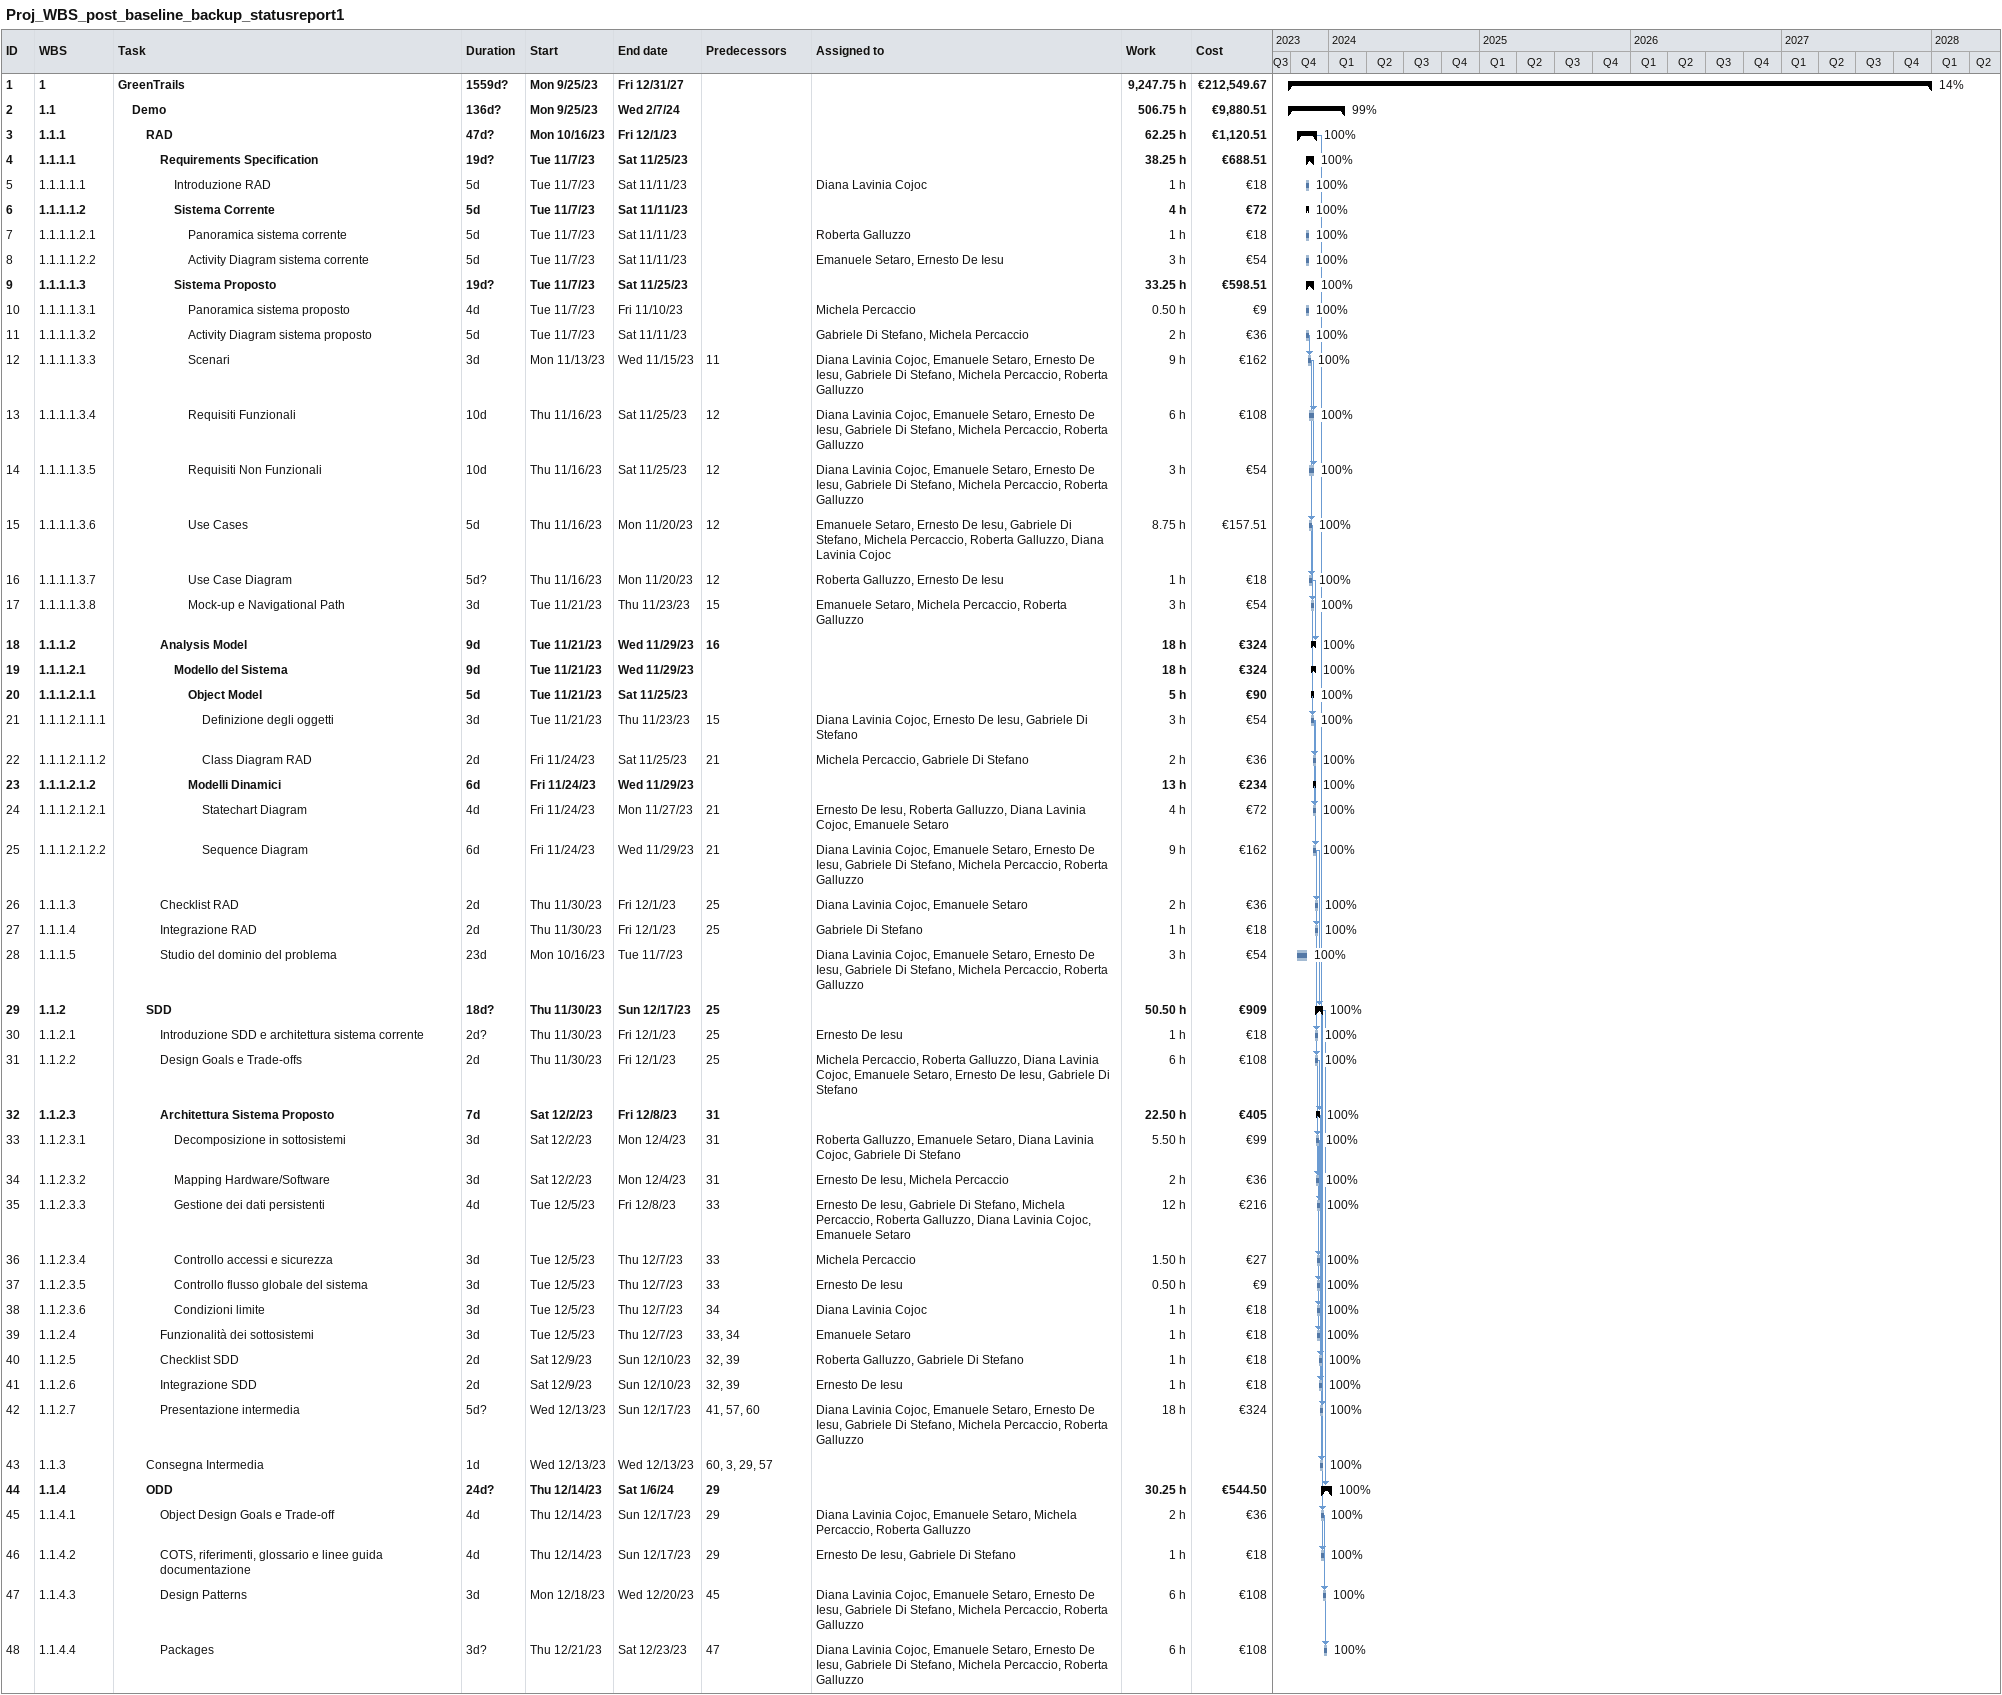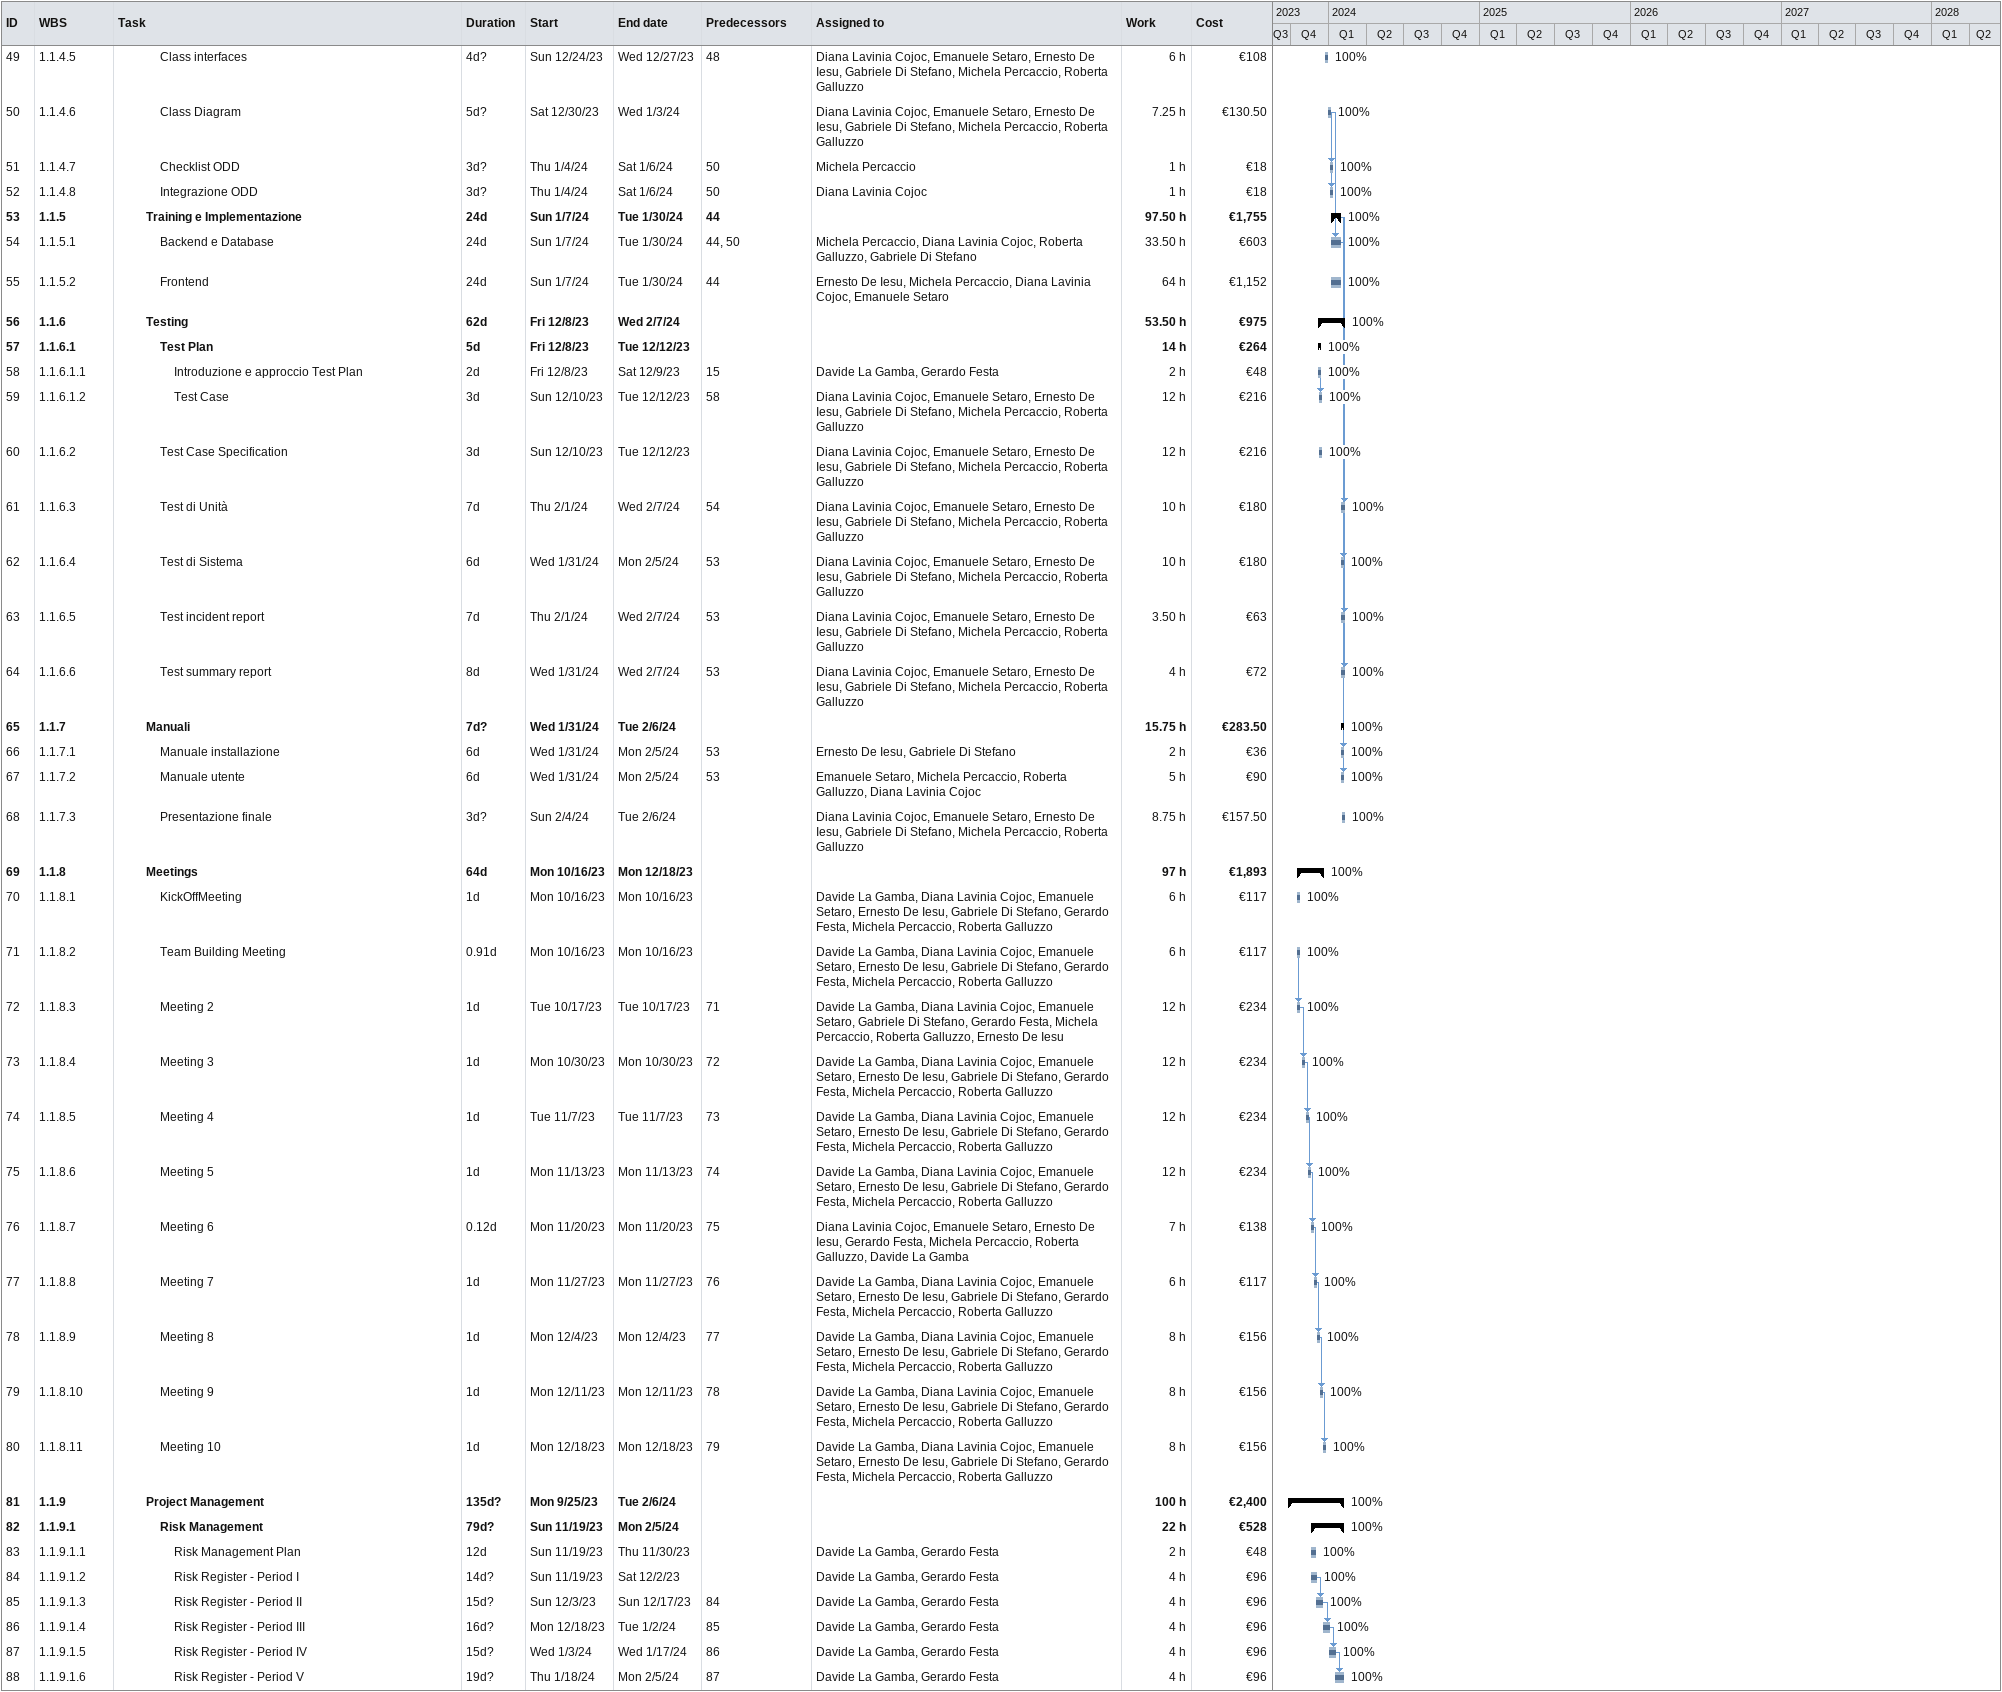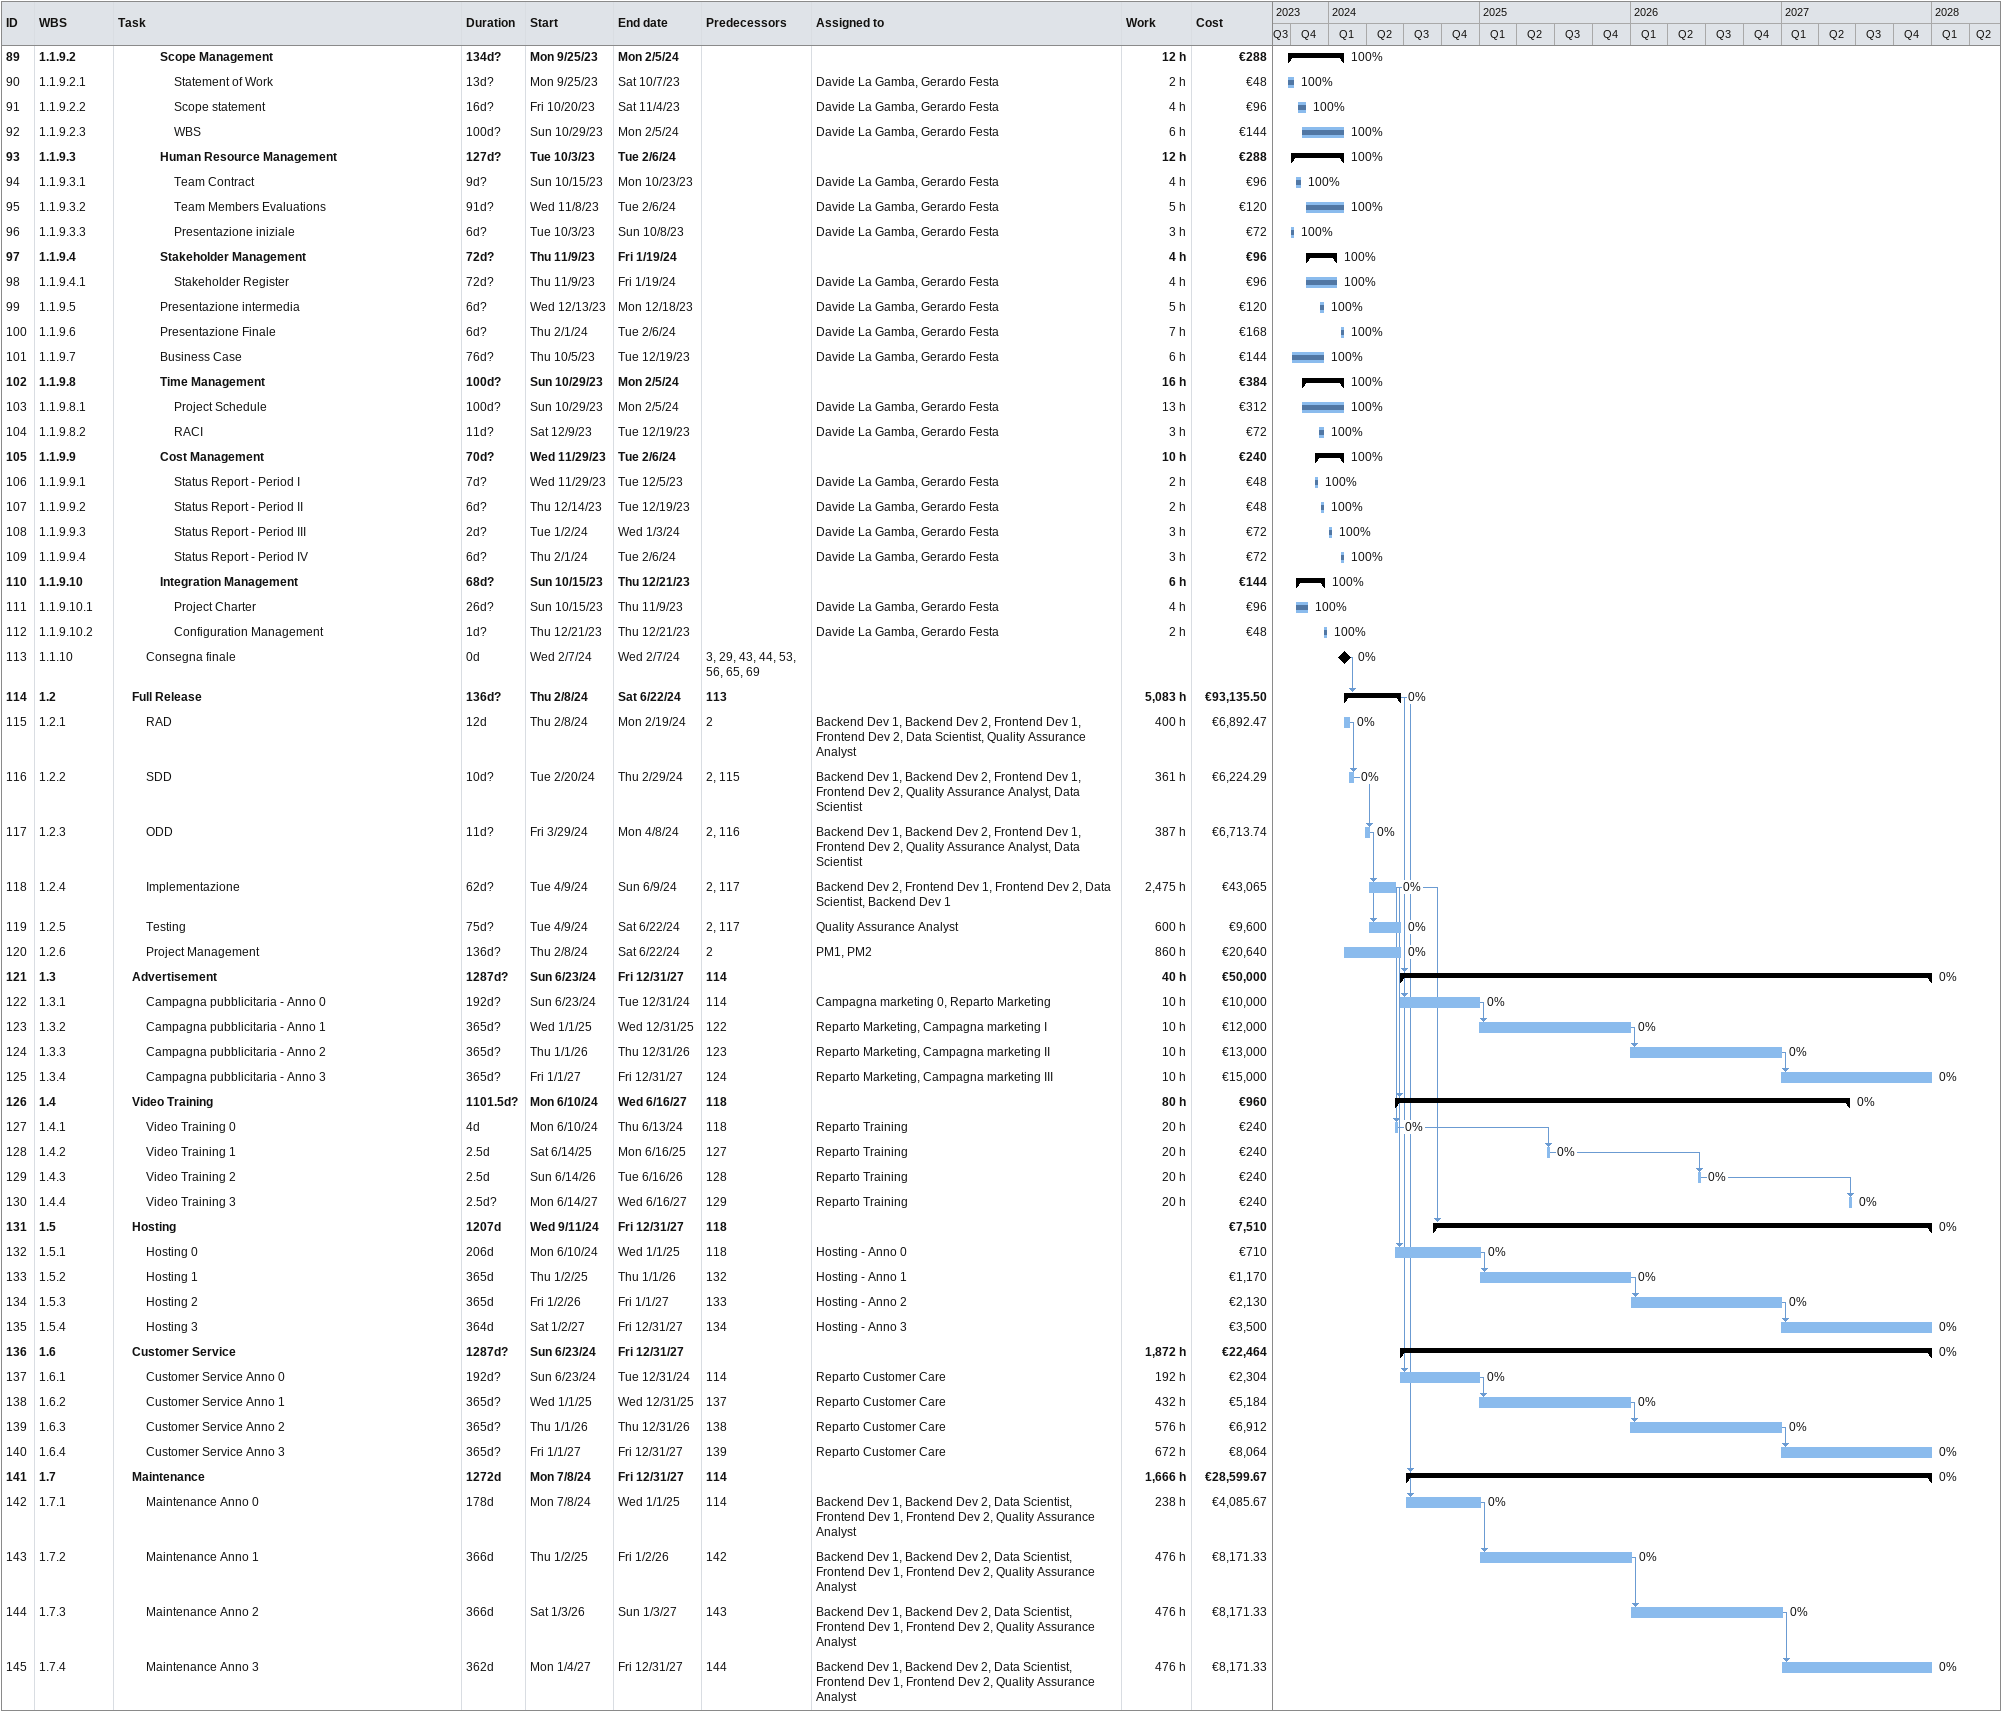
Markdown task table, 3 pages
Proj_WBS_post_baseline_backup_statusreport1

| ID | WBS | Task | Duration | Start | Finish | Predecessors | Resources | % complete | Work (h) | Cost (€) |
|---|---|---|---|---|---|---|---|---|---|---|
| 1 | 1 | **GreenTrails** | 1559d? | 2023-09-25 | 2027-12-31 |  |  | 14 | 9247.75 | 212549.67 |
| 2 | 1.1 | **Demo** | 136d? | 2023-09-25 | 2024-02-07 |  |  | 99 | 506.75 | 9880.51 |
| 3 | 1.1.1 | **RAD** | 47d? | 2023-10-16 | 2023-12-01 |  |  | 100 | 62.25 | 1120.51 |
| 4 | 1.1.1.1 | **Requirements Specification** | 19d? | 2023-11-07 | 2023-11-25 |  |  | 100 | 38.25 | 688.51 |
| 5 | 1.1.1.1.1 | Introduzione RAD | 5d | 2023-11-07 | 2023-11-11 |  | Diana Lavinia Cojoc | 100 | 1 | 18 |
| 6 | 1.1.1.1.2 | **Sistema Corrente** | 5d | 2023-11-07 | 2023-11-11 |  |  | 100 | 4 | 72 |
| 7 | 1.1.1.1.2.1 | Panoramica sistema corrente | 5d | 2023-11-07 | 2023-11-11 |  | Roberta Galluzzo | 100 | 1 | 18 |
| 8 | 1.1.1.1.2.2 | Activity Diagram sistema corrente | 5d | 2023-11-07 | 2023-11-11 |  | Emanuele Setaro, Ernesto De Iesu | 100 | 3 | 54 |
| 9 | 1.1.1.1.3 | **Sistema Proposto** | 19d? | 2023-11-07 | 2023-11-25 |  |  | 100 | 33.25 | 598.51 |
| 10 | 1.1.1.1.3.1 | Panoramica sistema proposto | 4d | 2023-11-07 | 2023-11-10 |  | Michela Percaccio | 100 | 0.50 | 9 |
| 11 | 1.1.1.1.3.2 | Activity Diagram sistema proposto | 5d | 2023-11-07 | 2023-11-11 |  | Gabriele Di Stefano, Michela Percaccio | 100 | 2 | 36 |
| 12 | 1.1.1.1.3.3 | Scenari | 3d | 2023-11-13 | 2023-11-15 | 11 | Diana Lavinia Cojoc, Emanuele Setaro, Ernesto De Iesu, Gabriele Di Stefano, Michela Percaccio, Roberta Galluzzo | 100 | 9 | 162 |
| 13 | 1.1.1.1.3.4 | Requisiti Funzionali | 10d | 2023-11-16 | 2023-11-25 | 12 | Diana Lavinia Cojoc, Emanuele Setaro, Ernesto De Iesu, Gabriele Di Stefano, Michela Percaccio, Roberta Galluzzo | 100 | 6 | 108 |
| 14 | 1.1.1.1.3.5 | Requisiti Non Funzionali | 10d | 2023-11-16 | 2023-11-25 | 12 | Diana Lavinia Cojoc, Emanuele Setaro, Ernesto De Iesu, Gabriele Di Stefano, Michela Percaccio, Roberta Galluzzo | 100 | 3 | 54 |
| 15 | 1.1.1.1.3.6 | Use Cases | 5d | 2023-11-16 | 2023-11-20 | 12 | Emanuele Setaro, Ernesto De Iesu, Gabriele Di Stefano, Michela Percaccio, Roberta Galluzzo, Diana Lavinia Cojoc | 100 | 8.75 | 157.51 |
| 16 | 1.1.1.1.3.7 | Use Case Diagram | 5d? | 2023-11-16 | 2023-11-20 | 12 | Roberta Galluzzo, Ernesto De Iesu | 100 | 1 | 18 |
| 17 | 1.1.1.1.3.8 | Mock-up e Navigational Path | 3d | 2023-11-21 | 2023-11-23 | 15 | Emanuele Setaro, Michela Percaccio, Roberta Galluzzo | 100 | 3 | 54 |
| 18 | 1.1.1.2 | **Analysis Model** | 9d | 2023-11-21 | 2023-11-29 | 16 |  | 100 | 18 | 324 |
| 19 | 1.1.1.2.1 | **Modello del Sistema** | 9d | 2023-11-21 | 2023-11-29 |  |  | 100 | 18 | 324 |
| 20 | 1.1.1.2.1.1 | **Object Model** | 5d | 2023-11-21 | 2023-11-25 |  |  | 100 | 5 | 90 |
| 21 | 1.1.1.2.1.1.1 | Definizione degli oggetti | 3d | 2023-11-21 | 2023-11-23 | 15 | Diana Lavinia Cojoc, Ernesto De Iesu, Gabriele Di Stefano | 100 | 3 | 54 |
| 22 | 1.1.1.2.1.1.2 | Class Diagram RAD | 2d | 2023-11-24 | 2023-11-25 | 21 | Michela Percaccio, Gabriele Di Stefano | 100 | 2 | 36 |
| 23 | 1.1.1.2.1.2 | **Modelli Dinamici** | 6d | 2023-11-24 | 2023-11-29 |  |  | 100 | 13 | 234 |
| 24 | 1.1.1.2.1.2.1 | Statechart Diagram | 4d | 2023-11-24 | 2023-11-27 | 21 | Ernesto De Iesu, Roberta Galluzzo, Diana Lavinia Cojoc, Emanuele Setaro | 100 | 4 | 72 |
| 25 | 1.1.1.2.1.2.2 | Sequence Diagram | 6d | 2023-11-24 | 2023-11-29 | 21 | Diana Lavinia Cojoc, Emanuele Setaro, Ernesto De Iesu, Gabriele Di Stefano, Michela Percaccio, Roberta Galluzzo | 100 | 9 | 162 |
| 26 | 1.1.1.3 | Checklist RAD | 2d | 2023-11-30 | 2023-12-01 | 25 | Diana Lavinia Cojoc, Emanuele Setaro | 100 | 2 | 36 |
| 27 | 1.1.1.4 | Integrazione RAD | 2d | 2023-11-30 | 2023-12-01 | 25 | Gabriele Di Stefano | 100 | 1 | 18 |
| 28 | 1.1.1.5 | Studio del dominio del problema | 23d | 2023-10-16 | 2023-11-07 |  | Diana Lavinia Cojoc, Emanuele Setaro, Ernesto De Iesu, Gabriele Di Stefano, Michela Percaccio, Roberta Galluzzo | 100 | 3 | 54 |
| 29 | 1.1.2 | **SDD** | 18d? | 2023-11-30 | 2023-12-17 | 25 |  | 100 | 50.50 | 909 |
| 30 | 1.1.2.1 | Introduzione SDD e architettura sistema corrente | 2d? | 2023-11-30 | 2023-12-01 | 25 | Ernesto De Iesu | 100 | 1 | 18 |
| 31 | 1.1.2.2 | Design Goals e Trade-offs | 2d | 2023-11-30 | 2023-12-01 | 25 | Michela Percaccio, Roberta Galluzzo, Diana Lavinia Cojoc, Emanuele Setaro, Ernesto De Iesu, Gabriele Di Stefano | 100 | 6 | 108 |
| 32 | 1.1.2.3 | **Architettura Sistema Proposto** | 7d | 2023-12-02 | 2023-12-08 | 31 |  | 100 | 22.50 | 405 |
| 33 | 1.1.2.3.1 | Decomposizione in sottosistemi | 3d | 2023-12-02 | 2023-12-04 | 31 | Roberta Galluzzo, Emanuele Setaro, Diana Lavinia Cojoc, Gabriele Di Stefano | 100 | 5.50 | 99 |
| 34 | 1.1.2.3.2 | Mapping Hardware/Software | 3d | 2023-12-02 | 2023-12-04 | 31 | Ernesto De Iesu, Michela Percaccio | 100 | 2 | 36 |
| 35 | 1.1.2.3.3 | Gestione dei dati persistenti | 4d | 2023-12-05 | 2023-12-08 | 33 | Ernesto De Iesu, Gabriele Di Stefano, Michela Percaccio, Roberta Galluzzo, Diana Lavinia Cojoc, Emanuele Setaro | 100 | 12 | 216 |
| 36 | 1.1.2.3.4 | Controllo accessi e sicurezza | 3d | 2023-12-05 | 2023-12-07 | 33 | Michela Percaccio | 100 | 1.50 | 27 |
| 37 | 1.1.2.3.5 | Controllo flusso globale del sistema | 3d | 2023-12-05 | 2023-12-07 | 33 | Ernesto De Iesu | 100 | 0.50 | 9 |
| 38 | 1.1.2.3.6 | Condizioni limite | 3d | 2023-12-05 | 2023-12-07 | 34 | Diana Lavinia Cojoc | 100 | 1 | 18 |
| 39 | 1.1.2.4 | Funzionalità dei sottosistemi | 3d | 2023-12-05 | 2023-12-07 | 33, 34 | Emanuele Setaro | 100 | 1 | 18 |
| 40 | 1.1.2.5 | Checklist SDD | 2d | 2023-12-09 | 2023-12-10 | 32, 39 | Roberta Galluzzo, Gabriele Di Stefano | 100 | 1 | 18 |
| 41 | 1.1.2.6 | Integrazione SDD | 2d | 2023-12-09 | 2023-12-10 | 32, 39 | Ernesto De Iesu | 100 | 1 | 18 |
| 42 | 1.1.2.7 | Presentazione intermedia | 5d? | 2023-12-13 | 2023-12-17 | 41, 57, 60 | Diana Lavinia Cojoc, Emanuele Setaro, Ernesto De Iesu, Gabriele Di Stefano, Michela Percaccio, Roberta Galluzzo | 100 | 18 | 324 |
| 43 | 1.1.3 | Consegna Intermedia | 1d | 2023-12-13 | 2023-12-13 | 60, 3, 29, 57 |  | 100 |  |  |
| 44 | 1.1.4 | **ODD** | 24d? | 2023-12-14 | 2024-01-06 | 29 |  | 100 | 30.25 | 544.50 |
| 45 | 1.1.4.1 | Object Design Goals e Trade-off | 4d | 2023-12-14 | 2023-12-17 | 29 | Diana Lavinia Cojoc, Emanuele Setaro, Michela Percaccio, Roberta Galluzzo | 100 | 2 | 36 |
| 46 | 1.1.4.2 | COTS, riferimenti, glossario e linee guida documentazione | 4d | 2023-12-14 | 2023-12-17 | 29 | Ernesto De Iesu, Gabriele Di Stefano | 100 | 1 | 18 |
| 47 | 1.1.4.3 | Design Patterns | 3d | 2023-12-18 | 2023-12-20 | 45 | Diana Lavinia Cojoc, Emanuele Setaro, Ernesto De Iesu, Gabriele Di Stefano, Michela Percaccio, Roberta Galluzzo | 100 | 6 | 108 |
| 48 | 1.1.4.4 | Packages | 3d? | 2023-12-21 | 2023-12-23 | 47 | Diana Lavinia Cojoc, Emanuele Setaro, Ernesto De Iesu, Gabriele Di Stefano, Michela Percaccio, Roberta Galluzzo | 100 | 6 | 108 |
| 49 | 1.1.4.5 | Class interfaces | 4d? | 2023-12-24 | 2023-12-27 | 48 | Diana Lavinia Cojoc, Emanuele Setaro, Ernesto De Iesu, Gabriele Di Stefano, Michela Percaccio, Roberta Galluzzo | 100 | 6 | 108 |
| 50 | 1.1.4.6 | Class Diagram | 5d? | 2023-12-30 | 2024-01-03 |  | Diana Lavinia Cojoc, Emanuele Setaro, Ernesto De Iesu, Gabriele Di Stefano, Michela Percaccio, Roberta Galluzzo | 100 | 7.25 | 130.50 |
| 51 | 1.1.4.7 | Checklist ODD | 3d? | 2024-01-04 | 2024-01-06 | 50 | Michela Percaccio | 100 | 1 | 18 |
| 52 | 1.1.4.8 | Integrazione ODD | 3d? | 2024-01-04 | 2024-01-06 | 50 | Diana Lavinia Cojoc | 100 | 1 | 18 |
| 53 | 1.1.5 | **Training e Implementazione** | 24d | 2024-01-07 | 2024-01-30 | 44 |  | 100 | 97.50 | 1755 |
| 54 | 1.1.5.1 | Backend e Database | 24d | 2024-01-07 | 2024-01-30 | 44, 50 | Michela Percaccio, Diana Lavinia Cojoc, Roberta Galluzzo, Gabriele Di Stefano | 100 | 33.50 | 603 |
| 55 | 1.1.5.2 | Frontend | 24d | 2024-01-07 | 2024-01-30 | 44 | Ernesto De Iesu, Michela Percaccio, Diana Lavinia Cojoc, Emanuele Setaro | 100 | 64 | 1152 |
| 56 | 1.1.6 | **Testing** | 62d | 2023-12-08 | 2024-02-07 |  |  | 100 | 53.50 | 975 |
| 57 | 1.1.6.1 | **Test Plan** | 5d | 2023-12-08 | 2023-12-12 |  |  | 100 | 14 | 264 |
| 58 | 1.1.6.1.1 | Introduzione e approccio Test Plan | 2d | 2023-12-08 | 2023-12-09 | 15 | Davide La Gamba, Gerardo Festa | 100 | 2 | 48 |
| 59 | 1.1.6.1.2 | Test Case | 3d | 2023-12-10 | 2023-12-12 | 58 | Diana Lavinia Cojoc, Emanuele Setaro, Ernesto De Iesu, Gabriele Di Stefano, Michela Percaccio, Roberta Galluzzo | 100 | 12 | 216 |
| 60 | 1.1.6.2 | Test Case Specification | 3d | 2023-12-10 | 2023-12-12 |  | Diana Lavinia Cojoc, Emanuele Setaro, Ernesto De Iesu, Gabriele Di Stefano, Michela Percaccio, Roberta Galluzzo | 100 | 12 | 216 |
| 61 | 1.1.6.3 | Test di Unità | 7d | 2024-02-01 | 2024-02-07 | 54 | Diana Lavinia Cojoc, Emanuele Setaro, Ernesto De Iesu, Gabriele Di Stefano, Michela Percaccio, Roberta Galluzzo | 100 | 10 | 180 |
| 62 | 1.1.6.4 | Test di Sistema | 6d | 2024-01-31 | 2024-02-05 | 53 | Diana Lavinia Cojoc, Emanuele Setaro, Ernesto De Iesu, Gabriele Di Stefano, Michela Percaccio, Roberta Galluzzo | 100 | 10 | 180 |
| 63 | 1.1.6.5 | Test incident report | 7d | 2024-02-01 | 2024-02-07 | 53 | Diana Lavinia Cojoc, Emanuele Setaro, Ernesto De Iesu, Gabriele Di Stefano, Michela Percaccio, Roberta Galluzzo | 100 | 3.50 | 63 |
| 64 | 1.1.6.6 | Test summary report | 8d | 2024-01-31 | 2024-02-07 | 53 | Diana Lavinia Cojoc, Emanuele Setaro, Ernesto De Iesu, Gabriele Di Stefano, Michela Percaccio, Roberta Galluzzo | 100 | 4 | 72 |
| 65 | 1.1.7 | **Manuali** | 7d? | 2024-01-31 | 2024-02-06 |  |  | 100 | 15.75 | 283.50 |
| 66 | 1.1.7.1 | Manuale installazione | 6d | 2024-01-31 | 2024-02-05 | 53 | Ernesto De Iesu, Gabriele Di Stefano | 100 | 2 | 36 |
| 67 | 1.1.7.2 | Manuale utente | 6d | 2024-01-31 | 2024-02-05 | 53 | Emanuele Setaro, Michela Percaccio, Roberta Galluzzo, Diana Lavinia Cojoc | 100 | 5 | 90 |
| 68 | 1.1.7.3 | Presentazione finale | 3d? | 2024-02-04 | 2024-02-06 |  | Diana Lavinia Cojoc, Emanuele Setaro, Ernesto De Iesu, Gabriele Di Stefano, Michela Percaccio, Roberta Galluzzo | 100 | 8.75 | 157.50 |
| 69 | 1.1.8 | **Meetings** | 64d | 2023-10-16 | 2023-12-18 |  |  | 100 | 97 | 1893 |
| 70 | 1.1.8.1 | KickOffMeeting | 1d | 2023-10-16 | 2023-10-16 |  | Davide La Gamba, Diana Lavinia Cojoc, Emanuele Setaro, Ernesto De Iesu, Gabriele Di Stefano, Gerardo Festa, Michela Percaccio, Roberta Galluzzo | 100 | 6 | 117 |
| 71 | 1.1.8.2 | Team Building Meeting | 0.91d | 2023-10-16 | 2023-10-16 |  | Davide La Gamba, Diana Lavinia Cojoc, Emanuele Setaro, Ernesto De Iesu, Gabriele Di Stefano, Gerardo Festa, Michela Percaccio, Roberta Galluzzo | 100 | 6 | 117 |
| 72 | 1.1.8.3 | Meeting 2 | 1d | 2023-10-17 | 2023-10-17 | 71 | Davide La Gamba, Diana Lavinia Cojoc, Emanuele Setaro, Gabriele Di Stefano, Gerardo Festa, Michela Percaccio, Roberta Galluzzo, Ernesto De Iesu | 100 | 12 | 234 |
| 73 | 1.1.8.4 | Meeting 3 | 1d | 2023-10-30 | 2023-10-30 | 72 | Davide La Gamba, Diana Lavinia Cojoc, Emanuele Setaro, Ernesto De Iesu, Gabriele Di Stefano, Gerardo Festa, Michela Percaccio, Roberta Galluzzo | 100 | 12 | 234 |
| 74 | 1.1.8.5 | Meeting 4 | 1d | 2023-11-07 | 2023-11-07 | 73 | Davide La Gamba, Diana Lavinia Cojoc, Emanuele Setaro, Ernesto De Iesu, Gabriele Di Stefano, Gerardo Festa, Michela Percaccio, Roberta Galluzzo | 100 | 12 | 234 |
| 75 | 1.1.8.6 | Meeting 5 | 1d | 2023-11-13 | 2023-11-13 | 74 | Davide La Gamba, Diana Lavinia Cojoc, Emanuele Setaro, Ernesto De Iesu, Gabriele Di Stefano, Gerardo Festa, Michela Percaccio, Roberta Galluzzo | 100 | 12 | 234 |
| 76 | 1.1.8.7 | Meeting 6 | 0.12d | 2023-11-20 | 2023-11-20 | 75 | Diana Lavinia Cojoc, Emanuele Setaro, Ernesto De Iesu, Gerardo Festa, Michela Percaccio, Roberta Galluzzo, Davide La Gamba | 100 | 7 | 138 |
| 77 | 1.1.8.8 | Meeting 7 | 1d | 2023-11-27 | 2023-11-27 | 76 | Davide La Gamba, Diana Lavinia Cojoc, Emanuele Setaro, Ernesto De Iesu, Gabriele Di Stefano, Gerardo Festa, Michela Percaccio, Roberta Galluzzo | 100 | 6 | 117 |
| 78 | 1.1.8.9 | Meeting 8 | 1d | 2023-12-04 | 2023-12-04 | 77 | Davide La Gamba, Diana Lavinia Cojoc, Emanuele Setaro, Ernesto De Iesu, Gabriele Di Stefano, Gerardo Festa, Michela Percaccio, Roberta Galluzzo | 100 | 8 | 156 |
| 79 | 1.1.8.10 | Meeting 9 | 1d | 2023-12-11 | 2023-12-11 | 78 | Davide La Gamba, Diana Lavinia Cojoc, Emanuele Setaro, Ernesto De Iesu, Gabriele Di Stefano, Gerardo Festa, Michela Percaccio, Roberta Galluzzo | 100 | 8 | 156 |
| 80 | 1.1.8.11 | Meeting 10 | 1d | 2023-12-18 | 2023-12-18 | 79 | Davide La Gamba, Diana Lavinia Cojoc, Emanuele Setaro, Ernesto De Iesu, Gabriele Di Stefano, Gerardo Festa, Michela Percaccio, Roberta Galluzzo | 100 | 8 | 156 |
| 81 | 1.1.9 | **Project Management** | 135d? | 2023-09-25 | 2024-02-06 |  |  | 100 | 100 | 2400 |
| 82 | 1.1.9.1 | **Risk Management** | 79d? | 2023-11-19 | 2024-02-05 |  |  | 100 | 22 | 528 |
| 83 | 1.1.9.1.1 | Risk Management Plan | 12d | 2023-11-19 | 2023-11-30 |  | Davide La Gamba, Gerardo Festa | 100 | 2 | 48 |
| 84 | 1.1.9.1.2 | Risk Register - Period I | 14d? | 2023-11-19 | 2023-12-02 |  | Davide La Gamba, Gerardo Festa | 100 | 4 | 96 |
| 85 | 1.1.9.1.3 | Risk Register - Period II | 15d? | 2023-12-03 | 2023-12-17 | 84 | Davide La Gamba, Gerardo Festa | 100 | 4 | 96 |
| 86 | 1.1.9.1.4 | Risk Register - Period III | 16d? | 2023-12-18 | 2024-01-02 | 85 | Davide La Gamba, Gerardo Festa | 100 | 4 | 96 |
| 87 | 1.1.9.1.5 | Risk Register - Period IV | 15d? | 2024-01-03 | 2024-01-17 | 86 | Davide La Gamba, Gerardo Festa | 100 | 4 | 96 |
| 88 | 1.1.9.1.6 | Risk Register - Period V | 19d? | 2024-01-18 | 2024-02-05 | 87 | Davide La Gamba, Gerardo Festa | 100 | 4 | 96 |
| 89 | 1.1.9.2 | **Scope Management** | 134d? | 2023-09-25 | 2024-02-05 |  |  | 100 | 12 | 288 |
| 90 | 1.1.9.2.1 | Statement of Work | 13d? | 2023-09-25 | 2023-10-07 |  | Davide La Gamba, Gerardo Festa | 100 | 2 | 48 |
| 91 | 1.1.9.2.2 | Scope statement | 16d? | 2023-10-20 | 2023-11-04 |  | Davide La Gamba, Gerardo Festa | 100 | 4 | 96 |
| 92 | 1.1.9.2.3 | WBS | 100d? | 2023-10-29 | 2024-02-05 |  | Davide La Gamba, Gerardo Festa | 100 | 6 | 144 |
| 93 | 1.1.9.3 | **Human Resource Management** | 127d? | 2023-10-03 | 2024-02-06 |  |  | 100 | 12 | 288 |
| 94 | 1.1.9.3.1 | Team Contract | 9d? | 2023-10-15 | 2023-10-23 |  | Davide La Gamba, Gerardo Festa | 100 | 4 | 96 |
| 95 | 1.1.9.3.2 | Team Members Evaluations | 91d? | 2023-11-08 | 2024-02-06 |  | Davide La Gamba, Gerardo Festa | 100 | 5 | 120 |
| 96 | 1.1.9.3.3 | Presentazione iniziale | 6d? | 2023-10-03 | 2023-10-08 |  | Davide La Gamba, Gerardo Festa | 100 | 3 | 72 |
| 97 | 1.1.9.4 | **Stakeholder Management** | 72d? | 2023-11-09 | 2024-01-19 |  |  | 100 | 4 | 96 |
| 98 | 1.1.9.4.1 | Stakeholder Register | 72d? | 2023-11-09 | 2024-01-19 |  | Davide La Gamba, Gerardo Festa | 100 | 4 | 96 |
| 99 | 1.1.9.5 | Presentazione intermedia | 6d? | 2023-12-13 | 2023-12-18 |  | Davide La Gamba, Gerardo Festa | 100 | 5 | 120 |
| 100 | 1.1.9.6 | Presentazione Finale | 6d? | 2024-02-01 | 2024-02-06 |  | Davide La Gamba, Gerardo Festa | 100 | 7 | 168 |
| 101 | 1.1.9.7 | Business Case | 76d? | 2023-10-05 | 2023-12-19 |  | Davide La Gamba, Gerardo Festa | 100 | 6 | 144 |
| 102 | 1.1.9.8 | **Time Management** | 100d? | 2023-10-29 | 2024-02-05 |  |  | 100 | 16 | 384 |
| 103 | 1.1.9.8.1 | Project Schedule | 100d? | 2023-10-29 | 2024-02-05 |  | Davide La Gamba, Gerardo Festa | 100 | 13 | 312 |
| 104 | 1.1.9.8.2 | RACI | 11d? | 2023-12-09 | 2023-12-19 |  | Davide La Gamba, Gerardo Festa | 100 | 3 | 72 |
| 105 | 1.1.9.9 | **Cost Management** | 70d? | 2023-11-29 | 2024-02-06 |  |  | 100 | 10 | 240 |
| 106 | 1.1.9.9.1 | Status Report - Period I | 7d? | 2023-11-29 | 2023-12-05 |  | Davide La Gamba, Gerardo Festa | 100 | 2 | 48 |
| 107 | 1.1.9.9.2 | Status Report - Period II | 6d? | 2023-12-14 | 2023-12-19 |  | Davide La Gamba, Gerardo Festa | 100 | 2 | 48 |
| 108 | 1.1.9.9.3 | Status Report - Period III | 2d? | 2024-01-02 | 2024-01-03 |  | Davide La Gamba, Gerardo Festa | 100 | 3 | 72 |
| 109 | 1.1.9.9.4 | Status Report - Period IV | 6d? | 2024-02-01 | 2024-02-06 |  | Davide La Gamba, Gerardo Festa | 100 | 3 | 72 |
| 110 | 1.1.9.10 | **Integration Management** | 68d? | 2023-10-15 | 2023-12-21 |  |  | 100 | 6 | 144 |
| 111 | 1.1.9.10.1 | Project Charter | 26d? | 2023-10-15 | 2023-11-09 |  | Davide La Gamba, Gerardo Festa | 100 | 4 | 96 |
| 112 | 1.1.9.10.2 | Configuration Management | 1d? | 2023-12-21 | 2023-12-21 |  | Davide La Gamba, Gerardo Festa | 100 | 2 | 48 |
| 113 | 1.1.10 | Consegna finale | 0d | 2024-02-07 | 2024-02-07 | 3, 29, 43, 44, 53, 56, 65, 69 |  | 0 |  |  |
| 114 | 1.2 | **Full Release** | 136d? | 2024-02-08 | 2024-06-22 | 113 |  | 0 | 5083 | 93135.50 |
| 115 | 1.2.1 | RAD | 12d | 2024-02-08 | 2024-02-19 | 2 | Backend Dev 1, Backend Dev 2, Frontend Dev 1, Frontend Dev 2, Data Scientist, Quality Assurance Analyst | 0 | 400 | 6892.47 |
| 116 | 1.2.2 | SDD | 10d? | 2024-02-20 | 2024-02-29 | 2, 115 | Backend Dev 1, Backend Dev 2, Frontend Dev 1, Frontend Dev 2, Quality Assurance Analyst, Data Scientist | 0 | 361 | 6224.29 |
| 117 | 1.2.3 | ODD | 11d? | 2024-03-29 | 2024-04-08 | 2, 116 | Backend Dev 1, Backend Dev 2, Frontend Dev 1, Frontend Dev 2, Quality Assurance Analyst, Data Scientist | 0 | 387 | 6713.74 |
| 118 | 1.2.4 | Implementazione | 62d? | 2024-04-09 | 2024-06-09 | 2, 117 | Backend Dev 2, Frontend Dev 1, Frontend Dev 2, Data Scientist, Backend Dev 1 | 0 | 2475 | 43065 |
| 119 | 1.2.5 | Testing | 75d? | 2024-04-09 | 2024-06-22 | 2, 117 | Quality Assurance Analyst | 0 | 600 | 9600 |
| 120 | 1.2.6 | Project Management | 136d? | 2024-02-08 | 2024-06-22 | 2 | PM1, PM2 | 0 | 860 | 20640 |
| 121 | 1.3 | **Advertisement** | 1287d? | 2024-06-23 | 2027-12-31 | 114 |  | 0 | 40 | 50000 |
| 122 | 1.3.1 | Campagna pubblicitaria - Anno 0 | 192d? | 2024-06-23 | 2024-12-31 | 114 | Campagna marketing 0, Reparto Marketing | 0 | 10 | 10000 |
| 123 | 1.3.2 | Campagna pubblicitaria - Anno 1 | 365d? | 2025-01-01 | 2025-12-31 | 122 | Reparto Marketing, Campagna marketing I | 0 | 10 | 12000 |
| 124 | 1.3.3 | Campagna pubblicitaria - Anno 2 | 365d? | 2026-01-01 | 2026-12-31 | 123 | Reparto Marketing, Campagna marketing II | 0 | 10 | 13000 |
| 125 | 1.3.4 | Campagna pubblicitaria - Anno 3 | 365d? | 2027-01-01 | 2027-12-31 | 124 | Reparto Marketing, Campagna marketing III | 0 | 10 | 15000 |
| 126 | 1.4 | **Video Training** | 1101.5d? | 2024-06-10 | 2027-06-16 | 118 |  | 0 | 80 | 960 |
| 127 | 1.4.1 | Video Training 0 | 4d | 2024-06-10 | 2024-06-13 | 118 | Reparto Training | 0 | 20 | 240 |
| 128 | 1.4.2 | Video Training 1 | 2.5d | 2025-06-14 | 2025-06-16 | 127 | Reparto Training | 0 | 20 | 240 |
| 129 | 1.4.3 | Video Training 2 | 2.5d | 2026-06-14 | 2026-06-16 | 128 | Reparto Training | 0 | 20 | 240 |
| 130 | 1.4.4 | Video Training 3 | 2.5d? | 2027-06-14 | 2027-06-16 | 129 | Reparto Training | 0 | 20 | 240 |
| 131 | 1.5 | **Hosting** | 1207d | 2024-09-11 | 2027-12-31 | 118 |  | 0 |  | 7510 |
| 132 | 1.5.1 | Hosting 0 | 206d | 2024-06-10 | 2025-01-01 | 118 | Hosting - Anno 0 | 0 |  | 710 |
| 133 | 1.5.2 | Hosting 1 | 365d | 2025-01-02 | 2026-01-01 | 132 | Hosting - Anno 1 | 0 |  | 1170 |
| 134 | 1.5.3 | Hosting 2 | 365d | 2026-01-02 | 2027-01-01 | 133 | Hosting - Anno 2 | 0 |  | 2130 |
| 135 | 1.5.4 | Hosting 3 | 364d | 2027-01-02 | 2027-12-31 | 134 | Hosting - Anno 3 | 0 |  | 3500 |
| 136 | 1.6 | **Customer Service** | 1287d? | 2024-06-23 | 2027-12-31 |  |  | 0 | 1872 | 22464 |
| 137 | 1.6.1 | Customer Service Anno 0 | 192d? | 2024-06-23 | 2024-12-31 | 114 | Reparto Customer Care | 0 | 192 | 2304 |
| 138 | 1.6.2 | Customer Service Anno 1 | 365d? | 2025-01-01 | 2025-12-31 | 137 | Reparto Customer Care | 0 | 432 | 5184 |
| 139 | 1.6.3 | Customer Service Anno 2 | 365d? | 2026-01-01 | 2026-12-31 | 138 | Reparto Customer Care | 0 | 576 | 6912 |
| 140 | 1.6.4 | Customer Service Anno 3 | 365d? | 2027-01-01 | 2027-12-31 | 139 | Reparto Customer Care | 0 | 672 | 8064 |
| 141 | 1.7 | **Maintenance** | 1272d | 2024-07-08 | 2027-12-31 | 114 |  | 0 | 1666 | 28599.67 |
| 142 | 1.7.1 | Maintenance Anno 0 | 178d | 2024-07-08 | 2025-01-01 | 114 | Backend Dev 1, Backend Dev 2, Data Scientist, Frontend Dev 1, Frontend Dev 2, Quality Assurance Analyst | 0 | 238 | 4085.67 |
| 143 | 1.7.2 | Maintenance Anno 1 | 366d | 2025-01-02 | 2026-01-02 | 142 | Backend Dev 1, Backend Dev 2, Data Scientist, Frontend Dev 1, Frontend Dev 2, Quality Assurance Analyst | 0 | 476 | 8171.33 |
| 144 | 1.7.3 | Maintenance Anno 2 | 366d | 2026-01-03 | 2027-01-03 | 143 | Backend Dev 1, Backend Dev 2, Data Scientist, Frontend Dev 1, Frontend Dev 2, Quality Assurance Analyst | 0 | 476 | 8171.33 |
| 145 | 1.7.4 | Maintenance Anno 3 | 362d | 2027-01-04 | 2027-12-31 | 144 | Backend Dev 1, Backend Dev 2, Data Scientist, Frontend Dev 1, Frontend Dev 2, Quality Assurance Analyst | 0 | 476 | 8171.33 |
